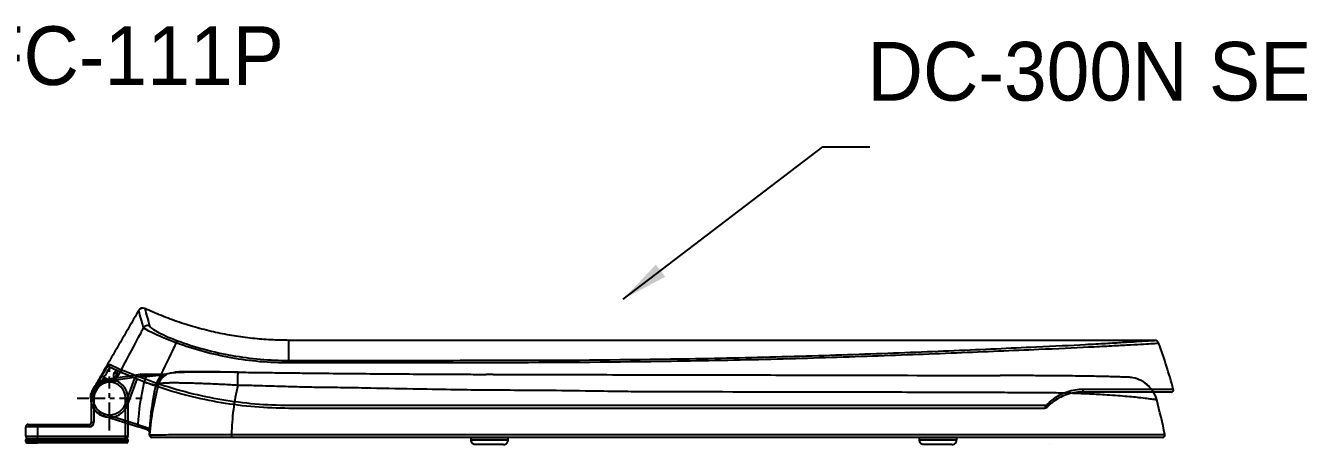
# Model space of a CAD drawing. Extents: x 66585 to 69011, y 58137 to 61568.
# Drawn here: x 67362 to 67905, y 59460 to 59639 of the extents above; entities that cross this region are included whole.
import ezdxf

# ---------------------------------------------------------------- set-up
doc = ezdxf.new("R2010")
doc.units = 0
doc.header["$MEASUREMENT"] = 0
doc.linetypes.add('BORDER', pattern=[18, 5, -2, 5, -2, 2, -2])
doc.layers.add('1', color=2, linetype='CONTINUOUS')
doc.layers.add('Dim', color=4, linetype='CONTINUOUS')
doc.layers.add('AM_6', color=2, linetype='CONTINUOUS', lineweight=30)
doc.styles.add('h', font='', dxfattribs={"height": 30})
doc.styles.get('h').set_extended_font_data('Haansoft Batang')
doc.dimstyles.new('SERIM', dxfattribs={"dimscale": 10, "dimtxt": 3, "dimasz": 2, "dimexe": 1, "dimexo": 1.5, "dimgap": 1, "dimtad": 1, "dimtoh": 1, "dimdec": 0, "dimdsep": 46, "dimtxsty": 'h', "dimcen": -0.3, "dimclrt": 2, "dimadec": 0, "dimazin": 0, "dimtfac": 1, "dimtdec": 0, "dimtmove": 1, "dimatfit": 3, "dimfxl": 0, "dimtolj": 1, "dimtzin": 0, "dimarcsym": 0})

msp = doc.modelspace()

# ---------------------------------------------------------------- linework, layer by layer
at = {"layer": '1', "color": 1, "linetype": 'BORDER'}
for p, q in [((67398.35, 59465.87), (67398.35, 59493.61)), ((67398.35, 59465.87), (67398.35, 59493.61)), ((67398.35, 59465.87), (67398.35, 59493.61)), ((67384.48, 59479.74), (67412.22, 59479.74)), ((67384.48, 59479.74), (67412.22, 59479.74)), ((67384.48, 59479.74), (67412.22, 59479.74))]:
    msp.add_line(p, q, dxfattribs=at)
at = {"layer": '1', "color": 7}
for p, q in [((67390.61, 59481.43), (67395.03, 59489.09)), ((67395.9, 59488.59), (67391.48, 59480.93)), ((67395.9, 59488.59), (67395.03, 59489.09)), ((67397.13, 59487.75), (67411.55, 59489.95)), ((67397.13, 59487.75), (67397.28, 59486.76)), ((67411.62, 59488.94), (67397.28, 59486.76)), ((67402.8, 59490.87), (67400.29, 59486.52)), ((67401.59, 59490.78), (67401.72, 59490.99)), ((67405.06, 59477.3), (67409.03, 59488.19)), ((67409.96, 59487.82), (67406, 59476.95)), ((67414.08, 59489.89), (67414.05, 59488.89)), ((67391.48, 59480.93), (67390.61, 59481.43)), ((67390.21, 59480.04), (67391.21, 59480.01)), ((67390.6, 59469.49), (67390.6, 59479.74)), ((67390.6, 59479.74), (67391.6, 59479.74)), ((67391.6, 59479.74), (67391.6, 59469.49)), ((67406, 59476.95), (67405.06, 59477.3)), ((67406.1, 59479.74), (67405.1, 59479.74)), ((67405.1, 59463.49), (67405.1, 59479.74)), ((67406.1, 59479.74), (67406.1, 59463.49)), ((67395.92, 59472.01), (67396.22, 59472.97)), ((67410.17, 59467.53), (67395.92, 59472.01)), ((67396.22, 59472.97), (67410.47, 59468.49)), ((67362.6, 59463.49), (67362.6, 59467.49)), ((67367.6, 59467.49), (67362.6, 59467.49)), ((67363.6, 59468.49), (67367.6, 59468.49)), ((67367.6, 59468.49), (67367.6, 59467.49)), ((67367.6, 59468.49), (67389.6, 59468.49)), ((67389.6, 59467.49), (67367.6, 59467.49)), ((67367.6, 59467.49), (67367.6, 59463.49)), ((67389.6, 59468.49), (67389.6, 59467.49)), ((67390.6, 59469.49), (67391.6, 59469.49)), ((67410.17, 59467.53), (67410.47, 59468.49)), ((67362.6, 59463.49), (67367.6, 59463.49)), ((67362.6, 59461.19), (67362.6, 59461.99)), ((67362.6, 59461.99), (67367.6, 59461.99)), ((67362.6, 59461.19), (67367.6, 59461.19)), ((67363.1, 59462.49), (67367.6, 59462.49)), ((67363.1, 59460.69), (67367.6, 59460.69)), ((67367.6, 59463.49), (67405.1, 59463.49)), ((67367.6, 59462.49), (67367.6, 59463.49)), ((67367.6, 59462.49), (67405.1, 59462.49)), ((67367.6, 59462.49), (67367.6, 59461.99)), ((67367.6, 59461.19), (67367.6, 59461.99)), ((67405.1, 59461.99), (67367.6, 59461.99)), ((67367.6, 59460.69), (67367.6, 59461.19)), ((67367.6, 59461.19), (67405.1, 59461.19)), ((67405.6, 59460.69), (67367.6, 59460.69)), ((67400.12, 59460.69), (67399.62, 59460.69)), ((67405.1, 59463.49), (67406.1, 59463.49)), ((67405.1, 59462.49), (67405.1, 59463.49)), ((67405.1, 59462.49), (67405.1, 59461.99)), ((67405.1, 59462.49), (67405.6, 59462.49)), ((67405.1, 59461.19), (67405.1, 59461.99)), ((67406.1, 59461.99), (67405.1, 59461.99)), ((67405.1, 59460.69), (67405.1, 59461.19)), ((67405.1, 59461.19), (67406.1, 59461.19)), ((67406.1, 59461.99), (67406.1, 59461.19)), ((67450.27, 59464.19), (67450.27, 59463)), ((67798.61, 59460), (67798.6, 59460))]:
    msp.add_line(p, q, dxfattribs=at)
for centre, radius, start, end in [((67412.47, 59516.13), 2, 65.0085, 149.9912), ((67843.29, 59502.35), 2, 19.483, 90.0001), ((67398.35, 59479.74), 8.1, 98.6668, 252.5482), ((67398.35, 59479.74), 7.75, 0, 180), ((67398.35, 59479.74), 7.1, 98.6668, 252.5482), ((67398.35, 59479.74), 6.75, 0, 180), ((67474.71, 59649.79), 179.44, 243.9475, 245.498), ((67850.32, 59483.27), 1, 270, 15.3309), ((67398.35, 59479.74), 8.14, 177.861, 340), ((67398.35, 59479.74), 7.14, 177.861, 340), ((67363.6, 59467.49), 1, 90, 180), ((67389.6, 59469.49), 1, 270, 0), ((67389.6, 59469.49), 2, 270, 0), ((67846.74, 59464), 1, 270, 12.4333), ((67363.6, 59463.49), 1, 180, 270), ((67363.1, 59461.99), 0.5, 90, 180), ((67363.1, 59461.19), 0.5, 180, 270), ((67405.1, 59463.49), 1, 270, 0), ((67405.6, 59461.99), 0.5, 0, 90), ((67405.6, 59461.19), 0.5, 270, 0), ((67416.27, 59464), 1, 179.4084, 270)]:
    msp.add_arc(centre, radius, start, end, dxfattribs=at)
for points, degree in [([(67410.74, 59517.13), (67400.76, 59499.85), (67390.78, 59482.57)], 2), ([(67412.78, 59509.64), (67411.41, 59514.62), (67410.73, 59517.11), (67410.73, 59517.11)], 3), ([(67413.31, 59517.92), (67413.31, 59517.92), (67413.98, 59515.44), (67415.32, 59510.47)], 3), ([(67403.33, 59491.84), (67406.21, 59497.22), (67409, 59502.47), (67411.7, 59507.59)], 3), ([(67411.7, 59507.59), (67412.06, 59508.28), (67412.42, 59508.96), (67412.78, 59509.64)], 3), ([(67426.64, 59503.28), (67426.17, 59502.29), (67425.7, 59501.29), (67425.23, 59500.29)], 3), ([(67843.29, 59504.35), (67659, 59504.35), (67474.71, 59504.35)], 2), ([(67474.71, 59495.77), (67474.71, 59501.49), (67474.71, 59504.35), (67474.71, 59504.35)], 3), ([(67851.28, 59483.53), (67849.48, 59490.1), (67847.44, 59496.6), (67845.17, 59503.02)], 3), ([(67425.23, 59500.29), (67423.03, 59495.66), (67420.77, 59490.94), (67418.46, 59486.14)], 3), ([(67398.07, 59494.16), (67398.11, 59494.22), (67398.14, 59494.25), (67398.15, 59494.25)], 3), ([(67398.15, 59494.25), (67398.93, 59493.87), (67400.63, 59493.04), (67403.33, 59491.84)], 3), ([(67403.78, 59490.42), (67401.08, 59491.63), (67399.36, 59492.47), (67398.58, 59492.85)], 3), ([(67400.41, 59490.6), (67400.84, 59491.27), (67401.1, 59491.65), (67401.13, 59491.63)], 3), ([(67401.13, 59491.63), (67401.33, 59491.54), (67401.59, 59491.42), (67401.92, 59491.27)], 3), ([(67474.72, 59494.71), (67474.71, 59495.3), (67474.71, 59495.71), (67474.71, 59495.77)], 3), ([(67568.02, 59495.85), (67591.17, 59495.86), (67614.3, 59496.06), (67637.16, 59496.4)], 3), ([(67637.42, 59495.37), (67614.5, 59495.02), (67591.25, 59494.83), (67568.02, 59494.8)], 3), ([(67406.34, 59489.31), (67406.35, 59489.31), (67406.36, 59489.3), (67406.37, 59489.3)], 3), ([(67406.37, 59489.3), (67406.48, 59489.25), (67406.79, 59489.12), (67407.29, 59488.91)], 3), ([(67410.47, 59468.49), (67410.85, 59474.5), (67411.72, 59480.46), (67413.1, 59486.33)], 3), ([(67414.05, 59488.89), (67413.24, 59488.91), (67412.43, 59488.93), (67411.62, 59488.94)], 3), ([(67413.1, 59486.33), (67413.31, 59487.23), (67413.63, 59488.08), (67414.05, 59488.89)], 3), ([(67422.65, 59489.88), (67422.04, 59489.58), (67421.44, 59489.28)], 2), ([(67553.15, 59489.84), (67554.14, 59489.84), (67555.14, 59489.83), (67556.14, 59489.83)], 3), ([(67561.62, 59489.83), (67560.62, 59489.83), (67559.63, 59489.83), (67558.63, 59489.84)], 3), ([(67561.62, 59489.83), (67564.07, 59489.82), (67566.51, 59489.82), (67568.96, 59489.81)], 3), ([(67769.34, 59489.36), (67771.13, 59489.36), (67772.91, 59489.36), (67774.67, 59489.35)], 3), ([(67774.67, 59489.35), (67775.65, 59489.35), (67776.63, 59489.35), (67777.58, 59489.35)], 3), ([(67390.21, 59480.04), (67390.25, 59480.99), (67390.48, 59481.84), (67390.48, 59481.84)], 3), ([(67417.97, 59485.19), (67416.54, 59479.11), (67415.68, 59472.91), (67415.38, 59466.68)], 3), ([(67415.52, 59464.07), (67416.04, 59471.43), (67417.33, 59478.7), (67419.35, 59485.73)], 3), ([(67418.24, 59484.75), (67418.37, 59484.71), (67418.5, 59484.66), (67418.63, 59484.62)], 3), ([(67780.74, 59482.04), (67778.88, 59482.05), (67777.01, 59482.05), (67775.11, 59482.06)], 3), ([(67793.36, 59481.99), (67789.26, 59482), (67785.06, 59482.02), (67780.74, 59482.04)], 3), ([(67799.66, 59478.9), (67803.57, 59482.07), (67808.26, 59483.6), (67812.97, 59483.6)], 3), ([(67841.6, 59484.01), (67841.09, 59484.61), (67840.52, 59485.17), (67839.9, 59485.68)], 3), ([(67844.23, 59478.95), (67843.88, 59480.28), (67843.28, 59481.65), (67842.43, 59482.91)], 3), ([(67569.87, 59476.73), (67593.4, 59476.73), (67616.91, 59476.74), (67640.16, 59476.74)], 3), ([(67640.01, 59475.36), (67616.81, 59475.36), (67593.35, 59475.36), (67569.87, 59475.36)], 3), ([(67799.67, 59477.8), (67798.99, 59477.25), (67798.33, 59476.64), (67797.71, 59475.99)], 3), ([(67799.48, 59477.65), (67799.55, 59477.71), (67799.63, 59477.77), (67799.7, 59477.83)], 3), ([(67847.72, 59464.21), (67846.63, 59469.14), (67845.52, 59474.07), (67844.23, 59478.95)], 3), ([(67414.61, 59466.14), (67413.49, 59466.49), (67411.85, 59467), (67410.17, 59467.53)], 3), ([(67410.47, 59468.49), (67411.86, 59467.98), (67413.23, 59467.47), (67414.16, 59467.13)], 3), ([(67415.31, 59465.15), (67415.33, 59465.58), (67415.03, 59466.01), (67414.61, 59466.14)], 3), ([(67414.76, 59466.09), (67415.02, 59465.94), (67415.19, 59465.64)], 2), ([(67415.25, 59465.48), (67415.22, 59465.56), (67415.18, 59465.64), (67415.14, 59465.72)], 3), ([(67415.3, 59465.16), (67415.3, 59465.33), (67415.26, 59465.5), (67415.18, 59465.65)], 3), ([(67415.27, 59464.01), (67415.27, 59464.28), (67415.27, 59464.55), (67415.28, 59464.83)], 3), ([(67415.33, 59466.3), (67415.31, 59465.54), (67415.29, 59464.78), (67415.28, 59464.02)], 3), ([(67415.3, 59465.16), (67415.3, 59465.16), (67415.3, 59465.16), (67415.3, 59465.16)], 3), ([(67415.32, 59465.15), (67415.32, 59465.15), (67415.31, 59465.15), (67415.31, 59465.15)], 3), ([(67415.34, 59465.91), (67415.33, 59465.65), (67415.33, 59465.4), (67415.32, 59465.15)], 3), ([(67415.38, 59466.68), (67415.37, 59466.42), (67415.35, 59466.16), (67415.34, 59465.91)], 3), ([(67552.24, 59461.93), (67552.24, 59462.26), (67552.24, 59462.59), (67552.24, 59462.93)], 3), ([(67568.05, 59461.93), (67568.05, 59462.43), (67568.05, 59462.93)], 2), ([(67570.76, 59464.19), (67594.01, 59464.2), (67617.25, 59464.2), (67640.2, 59464.2)], 3), ([(67640.05, 59463), (67617.14, 59463), (67593.96, 59463), (67570.76, 59463)], 3), ([(67743.23, 59461.93), (67743.23, 59462.26), (67743.23, 59462.59), (67743.23, 59462.93)], 3), ([(67759.04, 59461.93), (67759.04, 59462.43), (67759.04, 59462.93)], 2)]:
    msp.add_open_spline(points, degree=degree, dxfattribs=at)
for points, knots in [([(67474.71, 59504.35), (67472.12, 59504.35), (67466.93, 59504.49), (67459.12, 59505.12), (67451.28, 59506.18), (67443.45, 59507.67), (67435.66, 59509.61), (67427.95, 59511.99), (67420.48, 59514.76), (67415.65, 59516.86), (67413.32, 59517.95)], [0, 0, 0, 0, 0.122297, 0.245928, 0.370731, 0.496537, 0.623166, 0.750433, 0.878145, 1, 1, 1, 1]), ([(67426.64, 59503.28), (67422.46, 59504.82), (67418.92, 59506.4), (67414.23, 59508.69), (67413, 59509.42), (67412.78, 59509.64)], [0, 0, 0, 0, 0.5, 0.5, 1, 1, 1, 1]), ([(67415.32, 59510.47), (67415.42, 59510.09), (67416.38, 59509.3), (67420.36, 59507.04), (67423.49, 59505.54), (67427.29, 59504.15)], [0, 0, 0, 0, 0.5, 0.5, 1, 1, 1, 1]), ([(67474.72, 59494.71), (67466.42, 59494.7), (67458.15, 59495.45), (67442.11, 59498.33), (67434.28, 59500.47), (67426.64, 59503.28)], [0, 0, 0, 0, 0.5, 0.5, 1, 1, 1, 1]), ([(67427.29, 59504.15), (67434.82, 59501.4), (67442.55, 59499.31), (67454.42, 59497.2), (67458.42, 59496.66), (67466.52, 59495.95), (67470.68, 59495.77), (67474.71, 59495.77)], [0, 0, 0, 0, 0.5, 0.5, 0.75, 0.75, 1, 1, 1, 1]), ([(67792.82, 59501.56), (67800.61, 59501.91), (67807.6, 59502.26), (67816.88, 59502.76), (67819.77, 59502.92), (67825.14, 59503.22), (67827.6, 59503.37), (67834.16, 59503.77), (67837.52, 59503.98), (67840.96, 59504.2), (67841.84, 59504.26), (67842.99, 59504.33), (67843.29, 59504.35), (67843.29, 59504.35)], [0, 0, 0, 0, 0.25, 0.25, 0.375, 0.375, 0.5, 0.5, 0.75, 0.75, 0.875, 0.875, 1, 1, 1, 1]), ([(67845.17, 59503.02), (67845.17, 59503.02), (67844.88, 59503), (67843.7, 59502.93), (67842.81, 59502.88), (67839.32, 59502.68), (67835.91, 59502.48), (67829.25, 59502.11), (67826.76, 59501.98), (67821.31, 59501.69), (67818.37, 59501.54), (67808.96, 59501.07), (67801.85, 59500.73), (67793.98, 59500.4)], [0, 0, 0, 0, 0.125, 0.125, 0.25, 0.25, 0.5, 0.5, 0.625, 0.625, 0.75, 0.75, 1, 1, 1, 1]), ([(67637.16, 59496.4), (67651.5, 59496.61), (67665.6, 59496.91), (67693.31, 59497.64), (67706.87, 59498.07), (67733.12, 59499.01), (67745.87, 59499.52), (67770.16, 59500.54), (67781.77, 59501.06), (67792.82, 59501.56)], [0, 0, 0, 0, 0.25, 0.25, 0.5, 0.5, 0.75, 0.75, 1, 1, 1, 1]), ([(67793.98, 59500.4), (67788.45, 59500.16), (67782.71, 59499.92), (67771.04, 59499.43), (67765.07, 59499.18), (67746.73, 59498.44), (67733.91, 59497.94), (67707.51, 59497.02), (67693.87, 59496.6), (67666.01, 59495.88), (67651.84, 59495.58), (67637.42, 59495.37)], [0, 0, 0, 0, 0.125, 0.125, 0.25, 0.25, 0.5, 0.5, 0.75, 0.75, 1, 1, 1, 1]), ([(67395.03, 59489.09), (67395.83, 59490.46), (67396.61, 59491.8), (67397.63, 59493.48), (67397.94, 59493.98), (67398.07, 59494.16)], [0, 0, 0, 0, 0.56676, 0.56676, 1, 1, 1, 1]), ([(67398.58, 59492.85), (67398.55, 59492.86), (67398.24, 59492.4), (67397.25, 59490.83), (67396.57, 59489.73), (67395.9, 59488.59)], [0, 0, 0, 0, 0.5, 0.5, 1, 1, 1, 1]), ([(67403.33, 59491.84), (67403.67, 59491.77), (67405.18, 59491.16), (67410.47, 59489.07), (67414.26, 59487.6), (67418.46, 59486.14)], [0, 0, 0, 0, 0.5, 0.5, 1, 1, 1, 1]), ([(67474.71, 59495.77), (67490.26, 59495.78), (67505.81, 59495.8), (67536.92, 59495.82), (67552.47, 59495.83), (67568.02, 59495.85)], [0, 0, 0, 0, 0.5, 0.5, 1, 1, 1, 1]), ([(67568.02, 59494.8), (67552.47, 59494.78), (67536.92, 59494.77), (67505.82, 59494.74), (67490.27, 59494.72), (67474.72, 59494.71)], [0, 0, 0, 0, 0.5, 0.5, 1, 1, 1, 1]), ([(67400.29, 59486.52), (67400.21, 59487.28), (67400.13, 59488.04), (67400.1, 59489.48), (67400.13, 59490.16), (67400.41, 59490.6)], [0, 0, 0, 0, 0.5, 0.5, 1, 1, 1, 1]), ([(67401.59, 59490.78), (67401.47, 59490.58), (67401.37, 59490.35), (67401.12, 59489.73), (67400.99, 59489.3), (67400.7, 59488.26), (67400.54, 59487.61), (67400.36, 59486.83), (67400.33, 59486.68), (67400.29, 59486.53), (67400.29, 59486.52), (67400.29, 59486.52)], [0, 0, 0, 0, 0.173372, 0.173372, 0.471385, 0.471385, 0.89831, 0.89831, 0.996626, 0.996626, 1, 1, 1, 1]), ([(67401.66, 59490.88), (67401.7, 59490.96), (67401.79, 59491.1), (67401.87, 59491.23), (67401.91, 59491.29)], [0, 0, 0, 0, 0.469631, 1, 1, 1, 1]), ([(67418.14, 59484.78), (67414.12, 59486.16), (67410.5, 59487.58), (67405.49, 59489.66), (67404.07, 59490.3), (67403.78, 59490.42)], [0, 0, 0, 0, 0.5, 0.5, 1, 1, 1, 1]), ([(67411.62, 59488.94), (67411.62, 59488.95), (67411.62, 59488.95), (67411.61, 59489.03), (67411.61, 59489.1), (67411.6, 59489.28), (67411.59, 59489.38), (67411.58, 59489.57), (67411.57, 59489.66), (67411.56, 59489.8), (67411.56, 59489.85), (67411.56, 59489.93), (67411.55, 59489.95), (67411.55, 59489.95)], [0, 0, 0, 0, 0.009719, 0.009719, 0.142864, 0.142864, 0.357904, 0.357904, 0.572168, 0.572168, 0.786073, 0.786073, 1, 1, 1, 1]), ([(67411.55, 59489.95), (67412.22, 59489.93), (67412.89, 59489.92), (67413.73, 59489.9), (67413.9, 59489.89), (67414.08, 59489.89)], [0, 0, 0, 0, 0.793321, 0.793321, 1, 1, 1, 1]), ([(67417.97, 59485.19), (67417.96, 59485.19), (67417.43, 59485.31), (67415.63, 59485.74), (67414.37, 59486.03), (67413.1, 59486.33)], [0, 0, 0, 0, 0.5, 0.5, 1, 1, 1, 1]), ([(67422.21, 59489.68), (67422, 59489.67), (67421.8, 59489.65), (67420.83, 59489.57), (67420.07, 59489.47), (67417.7, 59489.18), (67415.94, 59488.99), (67414.05, 59488.89)], [0, 0, 0, 0, 0.085207, 0.085207, 0.390138, 0.390138, 1, 1, 1, 1]), ([(67422.47, 59489.74), (67422.25, 59489.75), (67422.03, 59489.75), (67421.1, 59489.76), (67420.36, 59489.77), (67417.95, 59489.81), (67416.07, 59489.84), (67414.08, 59489.89)], [0, 0, 0, 0, 0.098353, 0.098353, 0.398902, 0.398902, 1, 1, 1, 1]), ([(67414.08, 59489.89), (67416.07, 59489.84), (67417.95, 59489.81), (67420.36, 59489.77), (67421.1, 59489.76), (67422.03, 59489.75), (67422.25, 59489.75), (67422.47, 59489.74)], [0, 0, 0, 0, 0.601098, 0.601098, 0.901647, 0.901647, 1, 1, 1, 1]), ([(67421.5, 59489.3), (67421, 59489.1), (67420.53, 59488.83), (67419.03, 59487.67), (67418.28, 59486.5), (67417.97, 59485.19)], [0, 0, 0, 0, 0.28878, 0.28878, 1, 1, 1, 1]), ([(67418.46, 59486.14), (67427.52, 59483.02), (67436.75, 59480.68), (67455.5, 59477.53), (67465.02, 59476.72), (67474.71, 59476.72)], [0, 0, 0, 0, 0.5, 0.5, 1, 1, 1, 1]), ([(67452.92, 59485.16), (67451.91, 59485.22), (67449.87, 59485.34), (67446.8, 59485.51), (67443.73, 59485.66), (67440.68, 59485.79), (67437.68, 59485.91), (67434.78, 59486.01), (67432.01, 59486.09), (67429.42, 59486.14), (67427.03, 59486.18), (67424.9, 59486.18), (67423.06, 59486.16), (67421.55, 59486.11), (67420.4, 59486.02), (67419.61, 59485.9), (67419.43, 59485.79), (67419.35, 59485.73)], [0, 0, 0, 0, 0.058397, 0.118023, 0.178854, 0.240872, 0.304064, 0.368425, 0.43395, 0.500641, 0.568499, 0.637528, 0.707727, 0.779091, 0.851609, 0.925256, 1, 1, 1, 1]), ([(67453.02, 59490.69), (67451.01, 59490.72), (67447.12, 59490.76), (67441.51, 59490.8), (67436.45, 59490.8), (67432.05, 59490.75), (67428.44, 59490.66), (67425.64, 59490.5), (67423.68, 59490.26), (67422.91, 59490.02), (67422.65, 59489.88)], [0, 0, 0, 0, 0.134719, 0.265473, 0.393784, 0.518942, 0.64233, 0.763138, 0.882596, 1, 1, 1, 1]), ([(67453.03, 59490.77), (67452.16, 59490.78), (67450.44, 59490.81), (67447.88, 59490.83), (67445.39, 59490.86), (67442.15, 59490.89), (67438.3, 59490.91), (67434.22, 59490.92), (67430.82, 59490.91), (67428.28, 59490.88), (67426.57, 59490.83), (67426.29, 59490.78), (67426.15, 59490.75)], [0, 0, 0, 0, 0.063084, 0.125388, 0.187282, 0.249145, 0.373717, 0.498081, 0.622847, 0.748204, 0.873956, 1, 1, 1, 1]), ([(67453.03, 59490.77), (67456, 59490.73), (67461.55, 59490.66), (67469.99, 59490.55), (67478.13, 59490.45), (67483.69, 59490.39), (67486.35, 59490.36)], [0, 0, 0, 0, 0.267477, 0.500007, 0.760064, 1, 1, 1, 1]), ([(67486.35, 59490.36), (67491.13, 59490.31), (67500.49, 59490.21), (67514.26, 59490.09), (67530.13, 59489.97), (67544.86, 59489.89), (67555.19, 59489.85), (67558.63, 59489.84)], [0, 0, 0, 0, 0.198329, 0.388612, 0.571475, 0.857209, 1, 1, 1, 1]), ([(67568.96, 59489.81), (67571.78, 59489.81), (67577.43, 59489.79), (67588.7, 59489.77), (67603.6, 59489.73), (67620.41, 59489.7), (67631.56, 59489.68), (67636.3, 59489.67)], [0, 0, 0, 0, 0.125142, 0.250178, 0.500113, 0.787261, 1, 1, 1, 1]), ([(67636.3, 59489.67), (67647.58, 59489.65), (67658.71, 59489.63), (67680.68, 59489.58), (67691.52, 59489.55), (67723.23, 59489.48), (67743.48, 59489.42), (67769.34, 59489.36)], [0, 0, 0, 0, 0.25, 0.25, 0.5, 0.5, 1, 1, 1, 1]), ([(67787.17, 59489.32), (67786.04, 59489.32), (67783.86, 59489.33), (67780.68, 59489.34), (67778.61, 59489.35), (67777.6, 59489.35), (67777.57, 59489.35)], [0, 0, 0, 0, 0.358128, 0.690293, 0.991787, 1, 1, 1, 1]), ([(67832.92, 59488.57), (67832.87, 59488.57), (67832.66, 59488.59), (67832.05, 59488.62), (67830.89, 59488.66), (67829.14, 59488.72), (67826.81, 59488.8), (67823.93, 59488.88), (67820.55, 59488.96), (67816.67, 59489.03), (67812.19, 59489.11), (67807, 59489.18), (67801.09, 59489.24), (67794.46, 59489.28), (67789.62, 59489.31), (67787.1, 59489.32)], [0, 0, 0, 0, 0.040411, 0.108997, 0.185067, 0.265611, 0.347355, 0.427603, 0.50478, 0.581636, 0.660818, 0.74252, 0.826769, 0.912996, 1, 1, 1, 1]), ([(67837.65, 59487.17), (67836.52, 59487.75), (67835.3, 59488.17), (67833.64, 59488.49), (67833.2, 59488.55), (67832.76, 59488.58)], [0, 0, 0, 0, 0.731546, 0.731546, 1, 1, 1, 1]), ([(67842.71, 59482.47), (67842.67, 59482.55), (67842.49, 59482.83), (67842.18, 59483.26), (67841.72, 59483.83), (67841.17, 59484.4), (67840.67, 59484.87), (67840.24, 59485.25), (67840.02, 59485.43), (67839.85, 59485.58), (67839.72, 59485.68), (67839.6, 59485.78), (67839.42, 59485.93), (67839.15, 59486.15), (67838.83, 59486.4), (67838.42, 59486.7), (67838.06, 59486.95), (67837.8, 59487.09), (67837.7, 59487.14)], [0, 0, 0, 0, 0.03113, 0.11787, 0.242645, 0.360953, 0.455417, 0.482106, 0.503951, 0.513552, 0.522771, 0.532182, 0.542417, 0.567486, 0.622482, 0.704248, 0.86265, 1, 1, 1, 1]), ([(67390.21, 59480.04), (67390.22, 59480.38), (67390.29, 59480.72), (67390.42, 59481.03), (67390.47, 59481.17), (67390.54, 59481.3), (67390.61, 59481.43)], [0, 0, 0, 0, 0.695533, 0.695533, 0.695533, 1, 1, 1, 1]), ([(67390.78, 59482.56), (67390.75, 59482.51), (67390.68, 59482.38), (67390.59, 59482.18), (67390.54, 59482.03), (67390.52, 59481.97), (67390.52, 59481.96)], [0, 0, 0, 0, 0.288268, 0.680678, 0.983774, 1, 1, 1, 1]), ([(67390.78, 59482.57), (67390.78, 59482.57), (67390.78, 59482.57), (67390.78, 59482.57), (67390.77, 59482.52), (67390.73, 59482.37), (67390.71, 59482.28), (67390.66, 59481.98), (67390.62, 59481.71), (67390.61, 59481.43)], [0, 0, 0, 0, 0.000399, 0.000399, 0.298262, 0.298262, 0.528278, 0.528278, 1, 1, 1, 1]), ([(67391.48, 59480.93), (67391.43, 59480.85), (67391.38, 59480.76), (67391.27, 59480.46), (67391.22, 59480.23), (67391.21, 59480.01)], [0, 0, 0, 0, 0.304457, 0.304457, 1, 1, 1, 1]), ([(67418.73, 59485.52), (67418.62, 59485.43), (67418.38, 59485.24), (67418.13, 59485.15), (67418.02, 59485.18), (67417.97, 59485.19)], [0, 0, 0, 0, 0.316728, 0.650001, 1, 1, 1, 1]), ([(67474.71, 59475.36), (67464.97, 59475.36), (67455.39, 59476.17), (67436.53, 59479.32), (67427.25, 59481.66), (67418.14, 59484.78)], [0, 0, 0, 0, 0.5, 0.5, 1, 1, 1, 1]), ([(67419.35, 59485.73), (67419.29, 59485.7), (67419.16, 59485.62), (67419, 59485.62), (67418.86, 59485.6), (67418.77, 59485.54), (67418.73, 59485.52)], [0, 0, 0, 0, 0.221728, 0.500088, 0.828974, 1, 1, 1, 1]), ([(67452.92, 59485.16), (67452.1, 59481.77), (67451.47, 59478.32), (67450.58, 59471.3), (67450.3, 59467.75), (67450.27, 59464.19)], [0, 0, 0, 0, 0.5, 0.5, 1, 1, 1, 1]), ([(67486.26, 59484.3), (67483.92, 59484.34), (67478.36, 59484.44), (67469.53, 59484.72), (67460.76, 59485.01), (67455.2, 59485.12), (67452.92, 59485.16)], [0, 0, 0, 0, 0.211098, 0.500018, 0.794863, 1, 1, 1, 1]), ([(67568.94, 59483.05), (67565.11, 59483.07), (67556.68, 59483.11), (67542.9, 59483.3), (67526.06, 59483.6), (67510.38, 59483.93), (67496.6, 59484.18), (67489.71, 59484.26), (67486.26, 59484.3)], [0, 0, 0, 0, 0.139089, 0.305769, 0.500007, 0.750024, 0.875, 1, 1, 1, 1]), ([(67637.8, 59482.33), (67634.87, 59482.34), (67628.15, 59482.37), (67616.7, 59482.5), (67601.51, 59482.72), (67585.29, 59482.97), (67573.77, 59483.02), (67568.94, 59483.05)], [0, 0, 0, 0, 0.128527, 0.295249, 0.500166, 0.790438, 1, 1, 1, 1]), ([(67767.72, 59482.09), (67758.04, 59482.12), (67748.02, 59482.15), (67727.3, 59482.22), (67716.61, 59482.24), (67683.89, 59482.32), (67661.03, 59482.34), (67637.8, 59482.33)], [0, 0, 0, 0, 0.25, 0.25, 0.5, 0.5, 1, 1, 1, 1]), ([(67775.11, 59482.06), (67774.37, 59482.06), (67773.62, 59482.07), (67772.12, 59482.07), (67771.37, 59482.07), (67769.65, 59482.08), (67768.69, 59482.08), (67767.72, 59482.09)], [0, 0, 0, 0, 0.305481, 0.305481, 0.610959, 0.610959, 1, 1, 1, 1]), ([(67844.23, 59478.95), (67844.21, 59478.95), (67844.16, 59478.96), (67843.75, 59479.02), (67843.09, 59479.12), (67842.1, 59479.25), (67840.42, 59479.47), (67837.1, 59479.88), (67831.08, 59480.47), (67823.09, 59481.07), (67815.1, 59481.51), (67807.84, 59481.78), (67800.74, 59481.95), (67795.77, 59481.97), (67793.36, 59481.99)], [0, 0, 0, 0, 0.047211, 0.095927, 0.146139, 0.197831, 0.250979, 0.350908, 0.50117, 0.646345, 0.750258, 0.8387, 0.921965, 1, 1, 1, 1]), ([(67812.27, 59482.27), (67810.04, 59482.27), (67807.82, 59481.9), (67803.58, 59480.42), (67801.55, 59479.33), (67799.67, 59477.8)], [0, 0, 0, 0, 0.5, 0.5, 1, 1, 1, 1]), ([(67850.32, 59482.27), (67850.32, 59482.27), (67849.46, 59482.27), (67846.15, 59482.27), (67843.7, 59482.27), (67837.17, 59482.27), (67833.13, 59482.27), (67823.72, 59482.27), (67818.34, 59482.27), (67812.27, 59482.27)], [0, 0, 0, 0, 0.25, 0.25, 0.5, 0.5, 0.75, 0.75, 1, 1, 1, 1]), ([(67812.97, 59483.6), (67819.09, 59483.59), (67824.5, 59483.58), (67833.97, 59483.57), (67838.04, 59483.56), (67844.62, 59483.55), (67847.09, 59483.54), (67850.42, 59483.54), (67851.28, 59483.53), (67851.28, 59483.53)], [0, 0, 0, 0, 0.25, 0.25, 0.5, 0.5, 0.75, 0.75, 1, 1, 1, 1]), ([(67840.5, 59485.14), (67840.42, 59485.22), (67840.21, 59485.42), (67840, 59485.6), (67839.88, 59485.7), (67839.85, 59485.73)], [0, 0, 0, 0, 0.23732, 0.756244, 1, 1, 1, 1]), ([(67474.71, 59476.72), (67475.37, 59476.72), (67476.04, 59476.72), (67479.37, 59476.72), (67482.04, 59476.72), (67495.37, 59476.72), (67506.04, 59476.73), (67534.43, 59476.73), (67552.15, 59476.73), (67569.87, 59476.73)], [0, 0, 0, 0, 0.021016, 0.021016, 0.105081, 0.105081, 0.441341, 0.441341, 1, 1, 1, 1]), ([(67569.87, 59475.36), (67554.01, 59475.36), (67538.15, 59475.36), (67506.43, 59475.36), (67490.57, 59475.36), (67474.71, 59475.36)], [0, 0, 0, 0, 0.5, 0.5, 1, 1, 1, 1]), ([(67796.25, 59475.36), (67785.14, 59475.36), (67773.46, 59475.36), (67748.99, 59475.36), (67736.17, 59475.36), (67709.84, 59475.36), (67696.23, 59475.36), (67668.47, 59475.36), (67654.36, 59475.36), (67640.01, 59475.36)], [0, 0, 0, 0, 0.25, 0.25, 0.5, 0.5, 0.75, 0.75, 1, 1, 1, 1]), ([(67640.16, 59476.74), (67668.81, 59476.73), (67696.94, 59476.73), (67749.71, 59476.71), (67774.58, 59476.69), (67796.87, 59476.67)], [0, 0, 0, 0, 0.5, 0.5, 1, 1, 1, 1]), ([(67797.71, 59475.99), (67797.54, 59475.8), (67797.34, 59475.66), (67797.06, 59475.53), (67797.01, 59475.5), (67796.73, 59475.4), (67796.49, 59475.36), (67796.25, 59475.36)], [0, 0, 0, 0, 0.457714, 0.457714, 0.562429, 0.562429, 1, 1, 1, 1]), ([(67796.87, 59476.67), (67796.99, 59476.67), (67797.11, 59476.69), (67797.36, 59476.79), (67797.49, 59476.87), (67797.6, 59476.99)], [0, 0, 0, 0, 0.43383, 0.43383, 1, 1, 1, 1]), ([(67797.6, 59476.99), (67798.25, 59477.68), (67798.94, 59478.32), (67799.66, 59478.9), (67799.66, 59478.9), (67799.66, 59478.9)], [0, 0, 0, 0, 0.999984, 0.999984, 1, 1, 1, 1]), ([(67414.16, 59467.13), (67414.12, 59466.9), (67414.15, 59466.67), (67414.31, 59466.32), (67414.45, 59466.19), (67414.61, 59466.14)], [0, 0, 0, 0, 0.5, 0.5, 1, 1, 1, 1]), ([(67414.16, 59467.13), (67414.35, 59467.06), (67414.72, 59466.92), (67415.1, 59466.78), (67415.33, 59466.69), (67415.36, 59466.68), (67415.38, 59466.68)], [0, 0, 0, 0, 0.263787, 0.517961, 0.763144, 1, 1, 1, 1]), ([(67415.18, 59465.65), (67415.16, 59465.69), (67415.14, 59465.73), (67414.99, 59465.94), (67414.8, 59466.08), (67414.6, 59466.14)], [0, 0, 0, 0, 0.176383, 0.176383, 1, 1, 1, 1]), ([(67415.34, 59465.91), (67415.34, 59465.91), (67415.34, 59465.91), (67415.31, 59465.91), (67415.28, 59465.92), (67415.23, 59465.93), (67415.18, 59465.95), (67415.11, 59465.97), (67415.04, 59465.99), (67414.92, 59466.03), (67414.78, 59466.08), (67414.67, 59466.12), (67414.61, 59466.14)], [0, 0, 0, 0, 0.125, 0.25, 0.25, 0.375, 0.5, 0.5, 0.625, 0.75, 0.875, 1, 1, 1, 1]), ([(67415.32, 59465.91), (67415.32, 59465.91), (67415.3, 59465.92), (67415.25, 59465.93), (67415.23, 59465.94), (67415.2, 59465.94)], [0, 0, 0, 0, 0.652077, 0.652077, 1, 1, 1, 1]), ([(67415.31, 59465.15), (67415.31, 59465.15), (67415.31, 59465.15), (67415.3, 59465.16), (67415.3, 59465.16), (67415.3, 59465.16)], [0, 0, 0, 0, 0.499609, 0.499609, 1, 1, 1, 1]), ([(67640.2, 59464.2), (67669.06, 59464.21), (67697.35, 59464.21), (67750.3, 59464.21), (67775.18, 59464.21), (67797.18, 59464.21)], [0, 0, 0, 0, 0.5, 0.5, 1, 1, 1, 1]), ([(67797.18, 59464.21), (67799.14, 59464.21), (67801.12, 59464.21), (67804.88, 59464.21), (67806.71, 59464.21), (67812.03, 59464.21), (67815.35, 59464.21), (67821.56, 59464.21), (67824.45, 59464.21), (67829.79, 59464.21), (67832.25, 59464.21), (67838.81, 59464.21), (67842.1, 59464.21), (67846.56, 59464.21), (67847.72, 59464.21), (67847.72, 59464.21)], [0, 0, 0, 0, 0.0625, 0.0625, 0.125, 0.125, 0.25, 0.25, 0.375, 0.375, 0.5, 0.5, 0.75, 0.75, 1, 1, 1, 1]), ([(67415.27, 59464.01), (67415.27, 59464.01), (67415.27, 59464.01), (67415.34, 59464.04), (67415.39, 59464.05), (67415.52, 59464.07)], [0, 0, 0, 0, 0.570811, 0.570811, 1, 1, 1, 1]), ([(67415.52, 59464.07), (67415.55, 59464.08), (67416.47, 59464.1), (67419.92, 59464.13), (67422.49, 59464.14), (67427.27, 59464.16), (67429.05, 59464.17), (67432.81, 59464.17), (67434.8, 59464.18), (67439, 59464.19), (67441.22, 59464.19), (67445.7, 59464.19), (67447.97, 59464.19), (67450.27, 59464.19)], [0, 0, 0, 0, 0.25, 0.25, 0.5, 0.5, 0.625, 0.625, 0.75, 0.75, 0.875, 0.875, 1, 1, 1, 1]), ([(67450.27, 59463), (67445.8, 59463), (67441.41, 59463), (67435.28, 59463), (67433.34, 59463), (67429.68, 59463), (67427.95, 59463), (67423.3, 59463), (67420.8, 59463), (67417.44, 59463), (67416.54, 59463), (67416.52, 59463)], [0, 0, 0, 0, 0.25, 0.25, 0.375, 0.375, 0.5, 0.5, 0.75, 0.75, 1, 1, 1, 1]), ([(67450.27, 59464.19), (67450.93, 59464.19), (67451.6, 59464.19), (67454.93, 59464.19), (67457.6, 59464.19), (67470.93, 59464.19), (67481.6, 59464.19), (67518.43, 59464.19), (67544.6, 59464.19), (67570.76, 59464.19)], [0, 0, 0, 0, 0.016599, 0.016599, 0.082993, 0.082993, 0.348569, 0.348569, 1, 1, 1, 1]), ([(67570.76, 59463), (67550.68, 59463), (67530.6, 59463), (67490.43, 59463), (67470.35, 59463), (67450.27, 59463)], [0, 0, 0, 0, 0.5, 0.5, 1, 1, 1, 1]), ([(67552.24, 59461.93), (67552.86, 59461.93), (67553.66, 59461.93), (67555.52, 59461.93), (67556.57, 59461.93), (67559.86, 59461.93), (67562.25, 59461.93), (67565.08, 59461.93), (67565.9, 59461.93), (67567.18, 59461.93), (67567.63, 59461.93), (67567.99, 59461.93), (67568.05, 59461.93), (67568.05, 59461.93)], [0, 0, 0, 0, 0.153759, 0.153759, 0.307518, 0.307518, 0.615035, 0.615035, 0.768794, 0.768794, 0.922553, 0.922553, 1, 1, 1, 1]), ([(67553.92, 59459.93), (67553.48, 59459.93), (67553.04, 59460.14), (67552.42, 59460.88), (67552.24, 59461.4), (67552.24, 59461.93)], [0, 0, 0, 0, 0.5, 0.5, 1, 1, 1, 1]), ([(67566.05, 59459.93), (67566.05, 59459.93), (67566, 59459.93), (67565.55, 59459.93), (67564.5, 59459.93), (67561.61, 59459.93), (67559.79, 59459.93), (67556.38, 59459.93), (67554.87, 59459.93), (67553.92, 59459.93)], [0, 0, 0, 0, 0.076779, 0.076779, 0.384519, 0.384519, 0.69226, 0.69226, 1, 1, 1, 1]), ([(67566.03, 59459.93), (67566.22, 59459.93), (67566.51, 59459.96), (67566.99, 59460.14), (67567.44, 59460.44), (67567.78, 59460.88), (67568, 59461.38), (67568.05, 59461.71), (67568.05, 59461.93)], [0, 0, 0, 0, 0.174575, 0.278766, 0.484765, 0.686831, 0.798219, 1, 1, 1, 1]), ([(67796.54, 59463), (67785.52, 59463), (67773.91, 59463), (67749.56, 59463), (67736.74, 59463), (67710.31, 59463), (67696.65, 59463), (67668.72, 59463), (67654.51, 59463), (67640.05, 59463)], [0, 0, 0, 0, 0.25, 0.25, 0.5, 0.5, 0.75, 0.75, 1, 1, 1, 1]), ([(67743.23, 59461.93), (67743.85, 59461.93), (67744.64, 59461.93), (67746.5, 59461.93), (67747.56, 59461.93), (67750.85, 59461.93), (67753.24, 59461.93), (67756.06, 59461.93), (67756.89, 59461.93), (67758.16, 59461.93), (67758.61, 59461.93), (67758.97, 59461.93), (67759.03, 59461.93), (67759.04, 59461.93)], [0, 0, 0, 0, 0.153759, 0.153759, 0.307518, 0.307518, 0.615035, 0.615035, 0.768794, 0.768794, 0.922553, 0.922553, 1, 1, 1, 1]), ([(67744.91, 59459.93), (67744.47, 59459.93), (67744.03, 59460.14), (67743.41, 59460.88), (67743.23, 59461.4), (67743.23, 59461.93)], [0, 0, 0, 0, 0.5, 0.5, 1, 1, 1, 1]), ([(67757.04, 59459.93), (67757.03, 59459.93), (67756.99, 59459.93), (67756.54, 59459.93), (67755.48, 59459.93), (67752.6, 59459.93), (67750.78, 59459.93), (67747.37, 59459.93), (67745.86, 59459.93), (67744.91, 59459.93)], [0, 0, 0, 0, 0.076779, 0.076779, 0.384519, 0.384519, 0.69226, 0.69226, 1, 1, 1, 1]), ([(67757.02, 59459.93), (67757.2, 59459.93), (67757.49, 59459.96), (67757.97, 59460.14), (67758.43, 59460.44), (67758.77, 59460.88), (67758.98, 59461.38), (67759.03, 59461.71), (67759.03, 59461.93)], [0, 0, 0, 0, 0.174575, 0.278766, 0.484765, 0.686831, 0.798219, 1, 1, 1, 1]), ([(67846.74, 59463), (67846.74, 59463), (67845.59, 59463), (67841.16, 59463), (67837.89, 59463), (67831.37, 59463), (67828.93, 59463), (67823.63, 59463), (67820.76, 59463), (67811.51, 59463), (67804.48, 59463), (67796.54, 59463)], [0, 0, 0, 0, 0.25, 0.25, 0.5, 0.5, 0.625, 0.625, 0.75, 0.75, 1, 1, 1, 1])]:
    msp.add_open_spline(points, degree=3, knots=knots, dxfattribs=at)
for points, weights, knots in [([(67415.32, 59510.47), (67414.67, 59510.76), (67413.98, 59510.57), (67413.19, 59510.35), (67412.78, 59509.64)], [0.855672783685, 0.87117093674, 1, 0.854816673358, 0.853564287966], [0.879882, 0.879882, 0.879882, 1.570796, 1.570796, 2.349419, 2.349419, 2.349419]), ([(67398.15, 59494.25), (67398.13, 59494.21), (67398.11, 59494.18), (67397.68, 59493.28), (67398.58, 59492.85)], [0.972096814135, 0.985311815163, 1, 0.707106781187, 1], [4.633616, 4.633616, 4.633616, 4.712389, 4.712389, 6.283185, 6.283185, 6.283185]), ([(67403.33, 59491.84), (67403.3, 59491.79), (67403.28, 59491.74), (67402.87, 59490.83), (67403.78, 59490.42)], [0.960624420712, 0.978773953308, 1, 0.707106781187, 1], [4.598553, 4.598553, 4.598553, 4.712389, 4.712389, 6.283185, 6.283185, 6.283185]), ([(67400.41, 59490.6), (67401.22, 59490.17), (67401.58, 59490.76), (67401.59, 59490.77), (67401.59, 59490.78)], [0.968519718016, 0.723798125394, 1, 0.993899976244, 0.988054040241], [4.801905, 4.801905, 4.801905, 6.283185, 6.283185, 6.3159, 6.3159, 6.3159]), ([(67418.46, 59486.14), (67418.39, 59485.97), (67418.33, 59485.78), (67418, 59484.83), (67418.14, 59484.78)], [0.88537900072, 0.921823096139, 1, 0.707106781187, 1], [4.293124, 4.293124, 4.293124, 4.712389, 4.712389, 6.283185, 6.283185, 6.283185]), ([(67812.27, 59482.27), (67813.01, 59482.27), (67813.01, 59483.27), (67813.01, 59483.44), (67812.97, 59483.6)], [1, 0.707106781187, 1, 0.934519385577, 0.898317092329], [0, 0, 0, 1.570796, 1.570796, 1.921971, 1.921971, 1.921971]), ([(67796.25, 59475.36), (67796.9, 59475.36), (67796.9, 59476.36), (67796.9, 59476.52), (67796.87, 59476.67)], [1, 0.707106781187, 1, 0.937307979236, 0.90145365368], [0, 0, 0, 1.570796, 1.570796, 1.907016, 1.907016, 1.907016]), ([(67415.52, 59464.07), (67415.52, 59464.03), (67415.52, 59464), (67415.52, 59463), (67416.52, 59463)], [0.97256610321, 0.985572359833, 1, 0.707106781187, 1], [1.49342, 1.49342, 1.49342, 1.570796, 1.570796, 3.141593, 3.141593, 3.141593])]:
    msp.add_rational_spline(points, weights, degree=2, knots=knots, dxfattribs=at)
for points, weights in [([(67427.29, 59504.15), (67427.06, 59504.13), (67426.64, 59503.28)], [0.966692335009, 0.808725706733, 0.871314924879]), ([(67421.45, 59489.28), (67419.37, 59487.92), (67418.73, 59485.52)], [0.894568775491, 0.883822345177, 1]), ([(67419.35, 59485.73), (67420.15, 59488.51), (67422.68, 59489.89)], [1, 0.876928724482, 0.901246836168]), ([(67421.5, 59489.27), (67421.34, 59489.23), (67421.17, 59489.18)], [0.92939125246, 0.922456921595, 0.916645047215]), ([(67422.89, 59490), (67422.68, 59489.92), (67422.47, 59489.84)], [0.915562422816, 0.910739215682, 0.906978089832]), ([(67452.92, 59485.16), (67453, 59490), (67453.02, 59490.7)], [1, 0.816231187486, 0.954247270797]), ([(67453.02, 59490.7), (67453.03, 59490.78), (67453.03, 59490.77)], [0.954247191843, 0.973870925148, 1]), ([(67797.59, 59475.89), (67797.66, 59475.93), (67797.71, 59475.99)], [0.925506274425, 0.956204527334, 1]), ([(67797.71, 59475.99), (67798.07, 59476.37), (67797.6, 59476.99)], [1, 0.753093843281, 0.92246670096])]:
    msp.add_rational_spline(points, weights, degree=2, dxfattribs=at)
at = {"layer": 'Dim', "color": 7}
msp.add_line((67378.6, 59468.49), (67389.6, 59468.49), dxfattribs=at)
at = {"layer": 'Dim', "color": 0}
for p, q in [((67552.24, 59462.93), (67568.05, 59462.93)), ((67743.23, 59462.93), (67759.04, 59462.93))]:
    msp.add_line(p, q, dxfattribs=at)

# ---------------------------------------------------------------- texts
at = {"layer": 'AM_6', "color": 0, "char_height": 25, "attachment_point": 4, "style": 'h'}
for s, insert in [('{\\fGulim|b0|i0|c129|p50;FC-111P}', (67341.68, 59625.52)), ('{\\fGulim|b0|i0|c129|p50;DC-300N SEAT}', (67721.05, 59618.87))]:
    msp.add_mtext(s, dxfattribs=dict(at, insert=insert))

# ---------------------------------------------------------------- leaders
at = {"layer": 'Dim', "color": 0}
msp.add_leader([(67617.04, 59521.91), (67702.04, 59586.77), (67722.04, 59586.77)], dimstyle='SERIM', override={"dimse1": 1}, dxfattribs=at)

doc.saveas('drawing.dxf')
